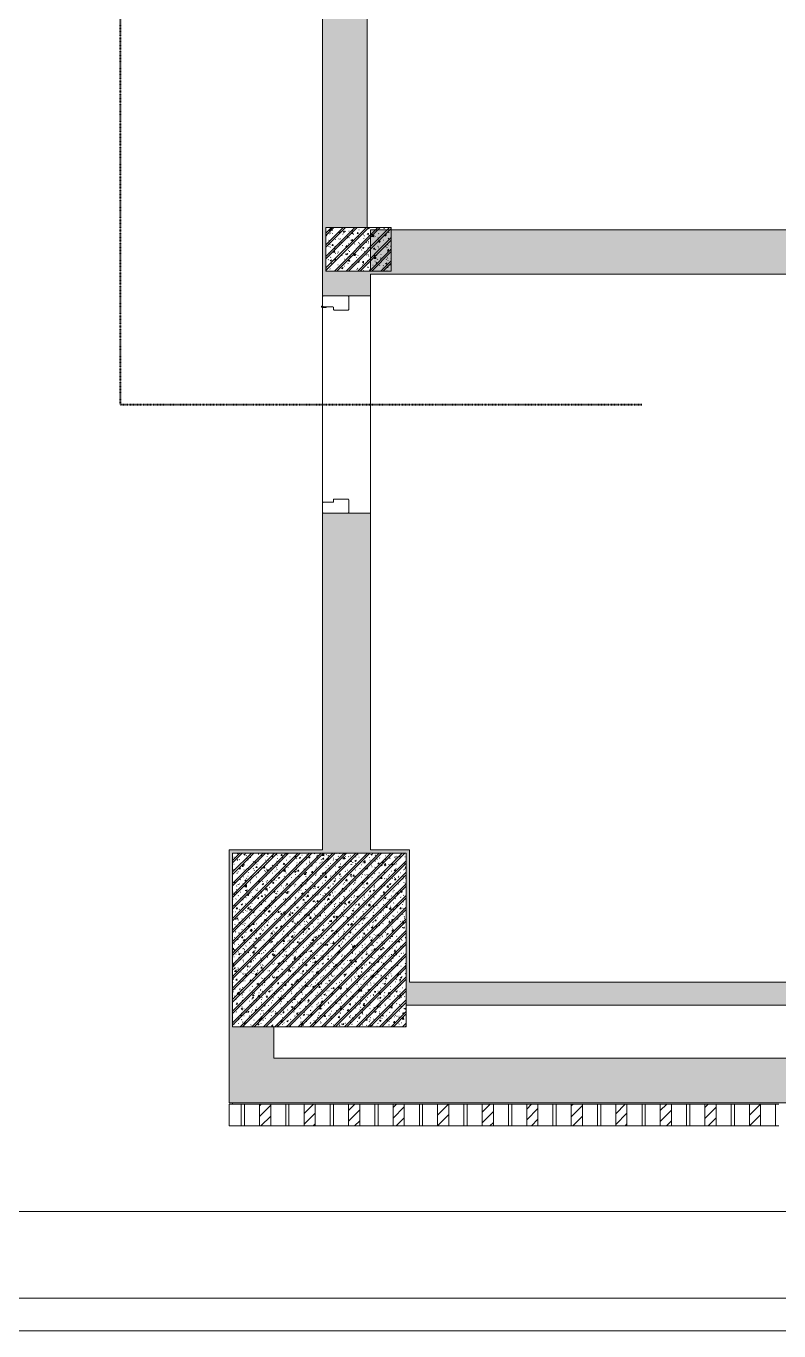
# Model space of a CAD drawing. Header units: millimetres. Extents: x -32090 to 18410, y 18847 to 76047.
# Drawn here: x -4740 to -1275, y 18847 to 24855 of the extents above; entities that cross this region are included whole.
import ezdxf

# ---------------------------------------------------------------- set-up
doc = ezdxf.new("R2010")
doc.units = ezdxf.units.MM
doc.linetypes.add('dash 1-1', pattern=[2, 1, -1])
for name, color, linetype, lineweight in [('A-DETL', 90, 'Continuous', 5), ('A-DOOR', 31, 'Continuous', 5), ('A-FLOR', 192, 'Continuous', 5), ('A-GLAZ-CURT', 52, 'Continuous', 5), ('A-GLAZ-CWMG', 51, 'Continuous', 5), ('A-WALL', 113, 'Continuous', 5), ('A-WALL-PATT', 111, 'Continuous', 5), ('S-COLS', 52, 'Continuous', 5)]:
    doc.layers.add(name, color=color, linetype=linetype, lineweight=lineweight)
pattern_1 = [(50, (0, 0), (63.7639, -5.57885), [6.667, -73.342]), (355, (0, 0), (-12.33488, 66.86951), [5.334, -58.674]), (100.451, (5.314, -0.465), (51.43036, 61.29098), [5.667, -62.332]), (46.184, (0, 17.78), (94.87722, -14.71484), [10.001, -110.014]), (96.636, (7.91, 16.55), (83.09115, 86.5993), [8.5, -93.497]), (351.184, (0, 17.78), (83.09204, 86.5993), [8.001, -88.011]), (21, (8.89, 13.335), (53.06449, -35.79273), [6.667, -73.342]), (326, (8.89, 13.335), (21.63066, 64.46546), [5.334, -58.674]), (71.451, (13.31, 10.35), (74.69646, 28.67237), [5.667, -62.332]), (37.5, (0, 0), (1.080413, 29.59427), [1.676, -56.286, 1.676, -57.887, -58.896]), (37.5, (0, 0), (1.080413, 29.59427), [-117.526, 1.676, -57.22]), (7.5, (0, 0), (23.386368, 35.063507), [1.676, -32.283, 1.676, -54.953, -22.447]), (7.5, (0, 0), (23.386368, 35.063507), [-90.589, 1.676, -20.771]), (327.5, (-19.825, 0), (47.456567, -2.005468), [1.676, -20.549, 1.676, -67.666, -92.011]), (327.5, (-19.825, 0), (47.456567, -2.005468), [-91.567, 1.676, -90.335]), (317.5, (-28.715, 0), (51.84495, 8.89904), [1.676, -27.216, 1.676, -44.374, -65.341]), (317.5, (-28.715, 0), (51.84495, 8.89904), [-74.943, 1.676, -63.665]), (45, (0, 0), (-26.71591, 26.71591), []), (45, (0, 10.89), (-26.71591, 26.71591), [])]

# ---------------------------------------------------------------- blocks, each defined once
blk = doc.blocks.new('DP3-DF101 - DP3-DF101-10777889-1st Traffic Floor Plan - Pedestrian')
at = {"layer": 'A-DOOR'}
for p, q in [((-453, 110), (-497, 110)), ((-450, 63), (-450, 107)), ((447, 113), (447, 94)), ((447, 94), (450, 94)), ((450, 94), (450, 108.4)), ((450, 94), (450, 63)), ((497, 110), (453, 110)), ((-438, 60), (-447, 60)), ((-435, -7), (-435, 57)), ((435, 57), (435, -7)), ((447, 60), (438, 60)), ((-497, -10), (-438, -10)), ((438, -10), (497, -10))]:
    blk.add_line(p, q, dxfattribs=at)
for centre, radius, start, end in [((-497, 107), 3, 90, 180.03612), ((-497, 107), 3, 141.44921, 180.03612), ((-497, 107), 3, 90, 128.58691), ((-453, 107), 3, 0.00001, 90), ((-453, 107), 3, 360, 90), ((-447, 63), 3, 180, 270), ((450, 113), 3, 290.67889, 180), ((447, 63), 3, 270, 360), ((450, 113), 3, 48.00647, 121.33621), ((450, 113), 3, 48.00647, 121.33621), ((450, 113), 3, 48.00647, 121.33621), ((450, 113), 3, 48.00647, 121.33621), ((450, 113), 3, 48.00647, 121.33621), ((450, 113), 3, 48.00647, 121.33621), ((450, 113), 3, 48.00647, 121.33621), ((452.2, 108.3), 2.19, 120.92467, 176.93383), ((453, 107), 3, 90, 179.99999), ((453, 107), 3, 90, 180), ((497, 107), 3, 359.96388, 90), ((497, 107), 3, 51.41309, 90), ((497, 107), 3, 359.96388, 38.55079), ((-438, 57), 3, 360, 90), ((-438, 57), 3, 360, 90), ((438, 57), 3, 90, 180), ((438, 57), 3, 90, 180), ((-497, -7), 3, 180, 270), ((-497, -7), 3, 180, 270), ((-438, -7), 3, 270, 360), ((-438, -7), 3, 270, 360), ((438, -7), 3, 180, 270), ((438, -7), 3, 180, 270), ((497, -7), 3, 270, 360), ((497, -7), 3, 270, 0)]:
    blk.add_arc(centre, radius, start, end, dxfattribs=at)
blk = doc.blocks.new('GUTTER_1 - GUTTER_1-8544427-1st Traffic Floor Plan - Pedestrian')
at = {"layer": 'A-FLOR'}
for p, q in [((-31939.9, 18997), (18260.1, 18997)), ((18410.1, 18847), (-32089.9, 18847))]:
    blk.add_line(p, q, dxfattribs=at)
blk = doc.blocks.new('X Block - X Block-V362-1st Traffic Floor Plan - Pedestrian')
at = {"layer": 'A-GLAZ-CURT'}
h = blk.add_hatch(dxfattribs=at)
h.set_pattern_fill('FP_346', color=256, style=0, pattern_type=2)
h.set_pattern_definition([(45, (3632.434, -19841), (-24.74874, 24.74874), [])])
h.paths.add_polyline_path([(-33.3, -50), (18.3, -50), (18.3, 50), (-33.3, 50)])
for p, q in [((-102.5, 50), (-33.3, 50)), ((18.3, 50), (-33.3, 50)), ((-33.3, 50), (-33.3, -50)), ((18.3, -50), (18.3, 50)), ((18.3, 50), (87.5, 50)), ((87.5, 50), (87.5, -50)), ((-33.3, -50), (-102.5, -50)), ((-33.3, -50), (18.3, -50)), ((87.5, -50), (18.3, -50))]:
    blk.add_line(p, q, dxfattribs=at)
blk = doc.blocks.new('X Block - X Block-V363-1st Traffic Floor Plan - Pedestrian')
at = {"layer": 'A-GLAZ-CURT'}
h = blk.add_hatch(dxfattribs=at)
h.set_pattern_fill('FP_347', color=256, style=0, pattern_type=2)
h.set_pattern_definition([(45, (3427.434, -19841), (-24.74874, 24.74874), [])])
h.paths.add_polyline_path([(-33.3, 50), (-33.3, -50), (18.3, -50), (18.3, 50)])
for p, q in [((-102.5, 50), (-33.3, 50)), ((-102.5, 50), (-102.5, -50)), ((18.3, 50), (-33.3, 50)), ((-33.3, 50), (-33.3, -50)), ((18.3, -50), (18.3, 50)), ((18.3, 50), (87.5, 50)), ((87.5, 50), (87.5, -50)), ((-33.3, -50), (-102.5, -50)), ((-33.3, -50), (18.3, -50)), ((87.5, -50), (18.3, -50))]:
    blk.add_line(p, q, dxfattribs=at)
blk = doc.blocks.new('X Block - X Block-V364-1st Traffic Floor Plan - Pedestrian')
at = {"layer": 'A-GLAZ-CURT'}
h = blk.add_hatch(dxfattribs=at)
h.set_pattern_fill('FP_348', color=256, style=0, pattern_type=2)
h.set_pattern_definition([(45, (3222.434, -19841), (-24.74874, 24.74874), [])])
h.paths.add_polyline_path([(-33.3, 50), (-33.3, -50), (18.3, -50), (18.3, 50)])
for p, q in [((-102.5, 50), (-33.3, 50)), ((-102.5, 50), (-102.5, -50)), ((18.3, 50), (-33.3, 50)), ((-33.3, 50), (-33.3, -50)), ((18.3, -50), (18.3, 50)), ((18.3, 50), (87.5, 50)), ((87.5, 50), (87.5, -50)), ((-33.3, -50), (-102.5, -50)), ((-33.3, -50), (18.3, -50)), ((87.5, -50), (18.3, -50))]:
    blk.add_line(p, q, dxfattribs=at)
blk = doc.blocks.new('X Block - X Block-V365-1st Traffic Floor Plan - Pedestrian')
at = {"layer": 'A-GLAZ-CURT'}
h = blk.add_hatch(dxfattribs=at)
h.set_pattern_fill('FP_349', color=256, style=0, pattern_type=2)
h.set_pattern_definition([(45, (3017.434, -19841), (-24.74874, 24.74874), [])])
h.paths.add_polyline_path([(-33.3, 50), (-33.3, -50), (18.3, -50), (18.3, 50)])
for p, q in [((-102.5, 50), (-33.3, 50)), ((-102.5, 50), (-102.5, -50)), ((18.3, 50), (-33.3, 50)), ((-33.3, 50), (-33.3, -50)), ((18.3, -50), (18.3, 50)), ((18.3, 50), (87.5, 50)), ((87.5, 50), (87.5, -50)), ((-33.3, -50), (-102.5, -50)), ((-33.3, -50), (18.3, -50)), ((87.5, -50), (18.3, -50))]:
    blk.add_line(p, q, dxfattribs=at)
blk = doc.blocks.new('X Block - X Block-V366-1st Traffic Floor Plan - Pedestrian')
at = {"layer": 'A-GLAZ-CURT'}
h = blk.add_hatch(dxfattribs=at)
h.set_pattern_fill('FP_350', color=256, style=0, pattern_type=2)
h.set_pattern_definition([(45, (2812.434, -19841), (-24.74874, 24.74874), [])])
h.paths.add_polyline_path([(-33.3, 50), (-33.3, -50), (18.3, -50), (18.3, 50)])
for p, q in [((-102.5, 50), (-33.3, 50)), ((-102.5, 50), (-102.5, -50)), ((18.3, 50), (-33.3, 50)), ((-33.3, 50), (-33.3, -50)), ((18.3, -50), (18.3, 50)), ((18.3, 50), (87.5, 50)), ((87.5, 50), (87.5, -50)), ((-33.3, -50), (-102.5, -50)), ((-33.3, -50), (18.3, -50)), ((87.5, -50), (18.3, -50))]:
    blk.add_line(p, q, dxfattribs=at)
blk = doc.blocks.new('X Block - X Block-V367-1st Traffic Floor Plan - Pedestrian')
at = {"layer": 'A-GLAZ-CURT'}
h = blk.add_hatch(dxfattribs=at)
h.set_pattern_fill('FP_351', color=256, style=0, pattern_type=2)
h.set_pattern_definition([(45, (2607.434, -19841), (-24.74874, 24.74874), [])])
h.paths.add_polyline_path([(-33.3, 50), (-33.3, -50), (18.3, -50), (18.3, 50)])
for p, q in [((-102.5, 50), (-33.3, 50)), ((-102.5, 50), (-102.5, -50)), ((18.3, 50), (-33.3, 50)), ((-33.3, 50), (-33.3, -50)), ((18.3, -50), (18.3, 50)), ((18.3, 50), (87.5, 50)), ((87.5, 50), (87.5, -50)), ((-33.3, -50), (-102.5, -50)), ((-33.3, -50), (18.3, -50)), ((87.5, -50), (18.3, -50))]:
    blk.add_line(p, q, dxfattribs=at)
blk = doc.blocks.new('X Block - X Block-V368-1st Traffic Floor Plan - Pedestrian')
at = {"layer": 'A-GLAZ-CURT'}
h = blk.add_hatch(dxfattribs=at)
h.set_pattern_fill('FP_352', color=256, style=0, pattern_type=2)
h.set_pattern_definition([(45, (2402.434, -19841), (-24.74874, 24.74874), [])])
h.paths.add_polyline_path([(-33.3, -50), (18.3, -50), (18.3, 50), (-33.3, 50)])
for p, q in [((-102.5, 50), (-33.3, 50)), ((-102.5, 50), (-102.5, -50)), ((18.3, 50), (-33.3, 50)), ((-33.3, 50), (-33.3, -50)), ((18.3, -50), (18.3, 50)), ((18.3, 50), (87.5, 50)), ((87.5, 50), (87.5, -50)), ((-33.3, -50), (-102.5, -50)), ((-33.3, -50), (18.3, -50)), ((87.5, -50), (18.3, -50))]:
    blk.add_line(p, q, dxfattribs=at)
blk = doc.blocks.new('X Block - X Block-V369-1st Traffic Floor Plan - Pedestrian')
at = {"layer": 'A-GLAZ-CURT'}
h = blk.add_hatch(dxfattribs=at)
h.set_pattern_fill('FP_353', color=256, style=0, pattern_type=2)
h.set_pattern_definition([(45, (2197.434, -19841), (-24.74874, 24.74874), [])])
h.paths.add_polyline_path([(-33.3, -50), (18.3, -50), (18.3, 50), (-33.3, 50)])
for p, q in [((-102.5, 50), (-33.3, 50)), ((-102.5, 50), (-102.5, -50)), ((18.3, 50), (-33.3, 50)), ((-33.3, 50), (-33.3, -50)), ((18.3, -50), (18.3, 50)), ((18.3, 50), (87.5, 50)), ((87.5, 50), (87.5, -50)), ((-33.3, -50), (-102.5, -50)), ((-33.3, -50), (18.3, -50)), ((87.5, -50), (18.3, -50))]:
    blk.add_line(p, q, dxfattribs=at)
blk = doc.blocks.new('X Block - X Block-V370-1st Traffic Floor Plan - Pedestrian')
at = {"layer": 'A-GLAZ-CURT'}
h = blk.add_hatch(dxfattribs=at)
h.set_pattern_fill('FP_354', color=256, style=0, pattern_type=2)
h.set_pattern_definition([(45, (1992.434, -19841), (-24.74874, 24.74874), [])])
h.paths.add_polyline_path([(-33.3, 50), (-33.3, -50), (18.3, -50), (18.3, 50)])
for p, q in [((-102.5, 50), (-33.3, 50)), ((-102.5, 50), (-102.5, -50)), ((18.3, 50), (-33.3, 50)), ((-33.3, 50), (-33.3, -50)), ((18.3, -50), (18.3, 50)), ((18.3, 50), (87.5, 50)), ((87.5, 50), (87.5, -50)), ((-33.3, -50), (-102.5, -50)), ((-33.3, -50), (18.3, -50)), ((87.5, -50), (18.3, -50))]:
    blk.add_line(p, q, dxfattribs=at)
blk = doc.blocks.new('X Block - X Block-V371-1st Traffic Floor Plan - Pedestrian')
at = {"layer": 'A-GLAZ-CURT'}
h = blk.add_hatch(dxfattribs=at)
h.set_pattern_fill('FP_355', color=256, style=0, pattern_type=2)
h.set_pattern_definition([(45, (1787.434, -19841), (-24.74874, 24.74874), [])])
h.paths.add_polyline_path([(-33.3, -50), (18.3, -50), (18.3, 50), (-33.3, 50)])
for p, q in [((-102.5, 50), (-33.3, 50)), ((-102.5, 50), (-102.5, -50)), ((18.3, 50), (-33.3, 50)), ((-33.3, 50), (-33.3, -50)), ((18.3, -50), (18.3, 50)), ((18.3, 50), (87.5, 50)), ((87.5, 50), (87.5, -50)), ((-33.3, -50), (-102.5, -50)), ((-33.3, -50), (18.3, -50)), ((87.5, -50), (18.3, -50))]:
    blk.add_line(p, q, dxfattribs=at)
blk = doc.blocks.new('X Block - X Block-V372-1st Traffic Floor Plan - Pedestrian')
at = {"layer": 'A-GLAZ-CURT'}
h = blk.add_hatch(dxfattribs=at)
h.set_pattern_fill('FP_356', color=256, style=0, pattern_type=2)
h.set_pattern_definition([(45, (1582.434, -19841), (-24.74874, 24.74874), [])])
h.paths.add_polyline_path([(-33.3, -50), (18.3, -50), (18.3, 50), (-33.3, 50)])
for p, q in [((-102.5, 50), (-33.3, 50)), ((-102.5, 50), (-102.5, -50)), ((18.3, 50), (-33.3, 50)), ((-33.3, 50), (-33.3, -50)), ((18.3, -50), (18.3, 50)), ((18.3, 50), (87.5, 50)), ((87.5, 50), (87.5, -50)), ((-33.3, -50), (-102.5, -50)), ((-33.3, -50), (18.3, -50)), ((87.5, -50), (18.3, -50))]:
    blk.add_line(p, q, dxfattribs=at)
blk = doc.blocks.new('X Block - X Block-V373-1st Traffic Floor Plan - Pedestrian')
at = {"layer": 'A-GLAZ-CURT'}
h = blk.add_hatch(dxfattribs=at)
h.set_pattern_fill('FP_357', color=256, style=0, pattern_type=2)
h.set_pattern_definition([(45, (1377.434, -19841), (-24.74874, 24.74874), [])])
h.paths.add_polyline_path([(-33.3, -50), (18.3, -50), (18.3, 50), (-33.3, 50)])
for p, q in [((-102.5, 50), (-33.3, 50)), ((-102.5, 50), (-102.5, -50)), ((18.3, 50), (-33.3, 50)), ((-33.3, 50), (-33.3, -50)), ((18.3, -50), (18.3, 50)), ((18.3, 50), (87.5, 50)), ((87.5, 50), (87.5, -50)), ((-33.3, -50), (-102.5, -50)), ((-33.3, -50), (18.3, -50)), ((87.5, -50), (18.3, -50))]:
    blk.add_line(p, q, dxfattribs=at)
blk = doc.blocks.new('Rectangular Mullion - 15 x 100mm-10597017-1st Traffic Floor Plan - Pedestrian')
at = {"layer": 'A-GLAZ-CWMG'}
for p, q in [((0, 50), (-15, 50)), ((-15, 50), (-15, -50)), ((0, -50), (0, 50)), ((-15, -50), (0, -50))]:
    blk.add_line(p, q, dxfattribs=at)
blk = doc.blocks.new('Rectangular Mullion - 15 x 100mm-10597006-1st Traffic Floor Plan - Pedestrian')
at = {"layer": 'A-GLAZ-CWMG'}
for p, q in [((10230.1, 75103), (10245.1, 75103)), ((10245.1, 75003), (10230.1, 75003))]:
    blk.add_line(p, q, dxfattribs=at)
blk = doc.blocks.new('Rectangular Mullion - 15 x 100mm-10597005-1st Traffic Floor Plan - Pedestrian')
at = {"layer": 'A-GLAZ-CWMG'}
for p, q in [((10435.1, 75103), (10450.1, 75103)), ((10450.1, 75003), (10435.1, 75003))]:
    blk.add_line(p, q, dxfattribs=at)

msp = doc.modelspace()

# ---------------------------------------------------------------- hatches: boundary and pattern name
at = {"layer": 'A-WALL-PATT'}
h = msp.add_hatch(color=256, dxfattribs=at)
h.paths.add_polyline_path([(-3359.9, 23917), (-3359.9, 23927), (-3169.9, 23927), (-3169.9, 26147), (-3374.9, 26147), (-3374.9, 23917)])
h.paths.add_polyline_path([(-3169.9, 26847), (-3169.9, 26947), (-3374.9, 26947), (-3374.9, 26847), (-3349, 26847)])
h.paths.add_polyline_path([(-3169.9, 27747), (-3169.9, 27847), (-3374.9, 27847), (-3374.9, 27747), (-3349, 27747)])
h.paths.add_polyline_path([(-3349, 28547), (-3169.9, 28547), (-3169.9, 30267), (-3374.9, 30267), (-3374.9, 28547)])
h = msp.add_hatch(color=256, dxfattribs=at)
h.paths.add_polyline_path([(-3349, 21062), (-3154.9, 21062), (-3154.9, 22612), (-3374.9, 22612), (-3374.9, 21062)])
h.paths.add_polyline_path([(-3154.9, 23612), (-3154.9, 23727), (-3359.9, 23727), (-3359.9, 23917), (-3374.9, 23917), (-3374.9, 23612), (-3349, 23612)])
for points in [[(1952.4, 23712), (1952.4, 23917), (-3154.9, 23917), (-3154.9, 23712), (-1036.5, 23712)], [(-2974.9, 21047), (-2974.9, 21062), (-3804.9, 21062), (-3804.9, 21047), (-2989.9, 21047)], [(-3789.9, 20247), (-3789.9, 21047), (-3804.9, 21047), (-3804.9, 20247)], [(-2989.9, 20347), (-2974.9, 20347), (-2974.9, 21047), (-2989.9, 21047), (-2989.9, 20375.8)], [(119.7, 20347), (1959.9, 20347), (1959.9, 20452), (-2974.9, 20452), (-2974.9, 20347), (-458.4, 20347)], [(-3599.9, 19897), (-3599.9, 20247), (-3804.9, 20247), (-3804.9, 19897), (-3789.9, 19897)], [(119.7, 19897), (1959.9, 19897), (1959.9, 20102), (-3599.9, 20102), (-3599.9, 19897), (-458.4, 19897)]]:
    msp.add_hatch(color=256, dxfattribs=at).paths.add_polyline_path(points)
at = {"layer": 'S-COLS'}
h = msp.add_hatch(dxfattribs=at)
h.set_pattern_fill('FP_1', color=256, style=0, pattern_type=2)
h.set_pattern_definition(pattern_1)
h.paths.add_polyline_path([(-3349, 23727), (-3059.9, 23727), (-3059.9, 23927), (-3359.9, 23927), (-3359.9, 23727)])
h = msp.add_hatch(dxfattribs=at)
h.set_pattern_fill('FP_1', color=256, style=0, pattern_type=2)
h.set_pattern_definition(pattern_1)
h.paths.add_polyline_path([(-3349, 20247), (-2989.9, 20247), (-2989.9, 21047), (-3789.9, 21047), (-3789.9, 20247)])

# ---------------------------------------------------------------- linework, layer by layer
at = {"layer": 'A-DETL', "linetype": 'dash 1-1', "lineweight": 40}
for q in [(-4304.9, 72247), (-1904.9, 23112)]:
    msp.add_line((-4304.9, 23112), q, dxfattribs=at)
at = {"layer": 'A-FLOR'}
for p, q in [((-3374.9, 23612), (-3374.9, 23609)), ((-3154.9, 23612), (-3154.9, 22612)), ((-3374.9, 23565), (-3374.9, 23562.8)), ((-3374.9, 23559), (-3374.9, 22659)), ((-3374.9, 22615), (-3374.9, 22612)), ((-3789.9, 19897), (-3789.9, 19891)), ((17860.1, 19397), (-31539.9, 19397))]:
    msp.add_line(p, q, dxfattribs=at)
at = {"layer": 'A-WALL', "lineweight": 15}
for p, q in [((-3374.9, 26147), (-3374.9, 23612)), ((-3169.9, 23927), (-3169.9, 26147)), ((1952.4, 23917), (-3154.9, 23917)), ((-3154.9, 23917), (-3154.9, 23727)), ((-3154.9, 23712), (1952.4, 23712)), ((-3154.9, 23612), (-3154.9, 23712)), ((-3374.9, 23612), (-3154.9, 23612)), ((-3374.9, 22612), (-3374.9, 21062)), ((-3154.9, 22612), (-3374.9, 22612)), ((-3154.9, 21062), (-3154.9, 22612)), ((-3374.9, 21062), (-3804.9, 21062)), ((-3804.9, 21062), (-3804.9, 19897)), ((-3789.9, 21047), (-2989.9, 21047)), ((-3789.9, 20247), (-3789.9, 21047)), ((-2974.9, 21062), (-3154.9, 21062)), ((-2989.9, 21047), (-2989.9, 20347)), ((-2974.9, 20452), (-2974.9, 21062)), ((1944.9, 20452), (-2974.9, 20452)), ((-2989.9, 20347), (1959.9, 20347)), ((-3599.9, 20247), (-3789.9, 20247)), ((-3599.9, 20102), (-3599.9, 20247)), ((1959.9, 20102), (-3599.9, 20102)), ((-3804.9, 19897), (6975.1, 19897))]:
    msp.add_line(p, q, dxfattribs=at)
at = {"layer": 'A-WALL'}
for p, q in [((-3804.9, 19891), (-3749.9, 19891)), ((-3804.9, 19891), (-3804.9, 19791)), ((-3749.9, 19791), (-3804.9, 19791))]:
    msp.add_line(p, q, dxfattribs=at)
at = {"layer": 'S-COLS', "lineweight": 15}
for p, q in [((-3169.9, 23927), (-3359.9, 23927)), ((-3359.9, 23927), (-3359.9, 23917)), ((-3359.9, 23917), (-3359.9, 23727)), ((-3059.9, 23927), (-3169.9, 23927)), ((-3059.9, 23727), (-3059.9, 23927)), ((-3359.9, 23727), (-3154.9, 23727)), ((-3154.9, 23727), (-3059.9, 23727)), ((-2989.9, 21047), (-3789.9, 21047)), ((-3789.9, 21047), (-3789.9, 20247)), ((-2989.9, 20247), (-2989.9, 21047)), ((-3789.9, 20247), (-2989.9, 20247))]:
    msp.add_line(p, q, dxfattribs=at)

# ---------------------------------------------------------------- block references
at = {"layer": 'A-DOOR', "rotation": 89.99999999999991}
msp.add_blockref('DP3-DF101 - DP3-DF101-10777889-1st Traffic Floor Plan - Pedestrian', (-3264.9, 23112), dxfattribs=at)
at = {"layer": 'A-FLOR'}
msp.add_blockref('GUTTER_1 - GUTTER_1-8544427-1st Traffic Floor Plan - Pedestrian', (0, 0), dxfattribs=at)
at = {"layer": 'A-GLAZ-CURT'}
for name, p in [('X Block - X Block-V362-1st Traffic Floor Plan - Pedestrian', (-3632.4, 19841)), ('X Block - X Block-V363-1st Traffic Floor Plan - Pedestrian', (-3427.4, 19841)), ('X Block - X Block-V364-1st Traffic Floor Plan - Pedestrian', (-3222.4, 19841)), ('X Block - X Block-V365-1st Traffic Floor Plan - Pedestrian', (-3017.4, 19841)), ('X Block - X Block-V366-1st Traffic Floor Plan - Pedestrian', (-2812.4, 19841)), ('X Block - X Block-V367-1st Traffic Floor Plan - Pedestrian', (-2607.4, 19841)), ('X Block - X Block-V368-1st Traffic Floor Plan - Pedestrian', (-2402.4, 19841)), ('X Block - X Block-V369-1st Traffic Floor Plan - Pedestrian', (-2197.4, 19841)), ('X Block - X Block-V370-1st Traffic Floor Plan - Pedestrian', (-1992.4, 19841)), ('X Block - X Block-V371-1st Traffic Floor Plan - Pedestrian', (-1787.4, 19841)), ('X Block - X Block-V372-1st Traffic Floor Plan - Pedestrian', (-1582.4, 19841)), ('X Block - X Block-V373-1st Traffic Floor Plan - Pedestrian', (-1377.4, 19841))]:
    msp.add_blockref(name, p, dxfattribs=at)
at = {"layer": 'A-GLAZ-CWMG', "rotation": 180}
for name, p in [('Rectangular Mullion - 15 x 100mm-10597017-1st Traffic Floor Plan - Pedestrian', (-3749.9, 19841)), ('Rectangular Mullion - 15 x 100mm-10597005-1st Traffic Floor Plan - Pedestrian', (6905.1, 94894)), ('Rectangular Mullion - 15 x 100mm-10597006-1st Traffic Floor Plan - Pedestrian', (6905.1, 94894)), ('Rectangular Mullion - 15 x 100mm-10597006-1st Traffic Floor Plan - Pedestrian', (7110.1, 94894)), ('Rectangular Mullion - 15 x 100mm-10597006-1st Traffic Floor Plan - Pedestrian', (7315.1, 94894)), ('Rectangular Mullion - 15 x 100mm-10597006-1st Traffic Floor Plan - Pedestrian', (7520.1, 94894)), ('Rectangular Mullion - 15 x 100mm-10597006-1st Traffic Floor Plan - Pedestrian', (7725.1, 94894)), ('Rectangular Mullion - 15 x 100mm-10597006-1st Traffic Floor Plan - Pedestrian', (7930.1, 94894)), ('Rectangular Mullion - 15 x 100mm-10597006-1st Traffic Floor Plan - Pedestrian', (8135.1, 94894)), ('Rectangular Mullion - 15 x 100mm-10597006-1st Traffic Floor Plan - Pedestrian', (8340.1, 94894)), ('Rectangular Mullion - 15 x 100mm-10597006-1st Traffic Floor Plan - Pedestrian', (8545.1, 94894)), ('Rectangular Mullion - 15 x 100mm-10597006-1st Traffic Floor Plan - Pedestrian', (8750.1, 94894)), ('Rectangular Mullion - 15 x 100mm-10597006-1st Traffic Floor Plan - Pedestrian', (8955.1, 94894))]:
    msp.add_blockref(name, p, dxfattribs=at)

doc.saveas('drawing.dxf')
